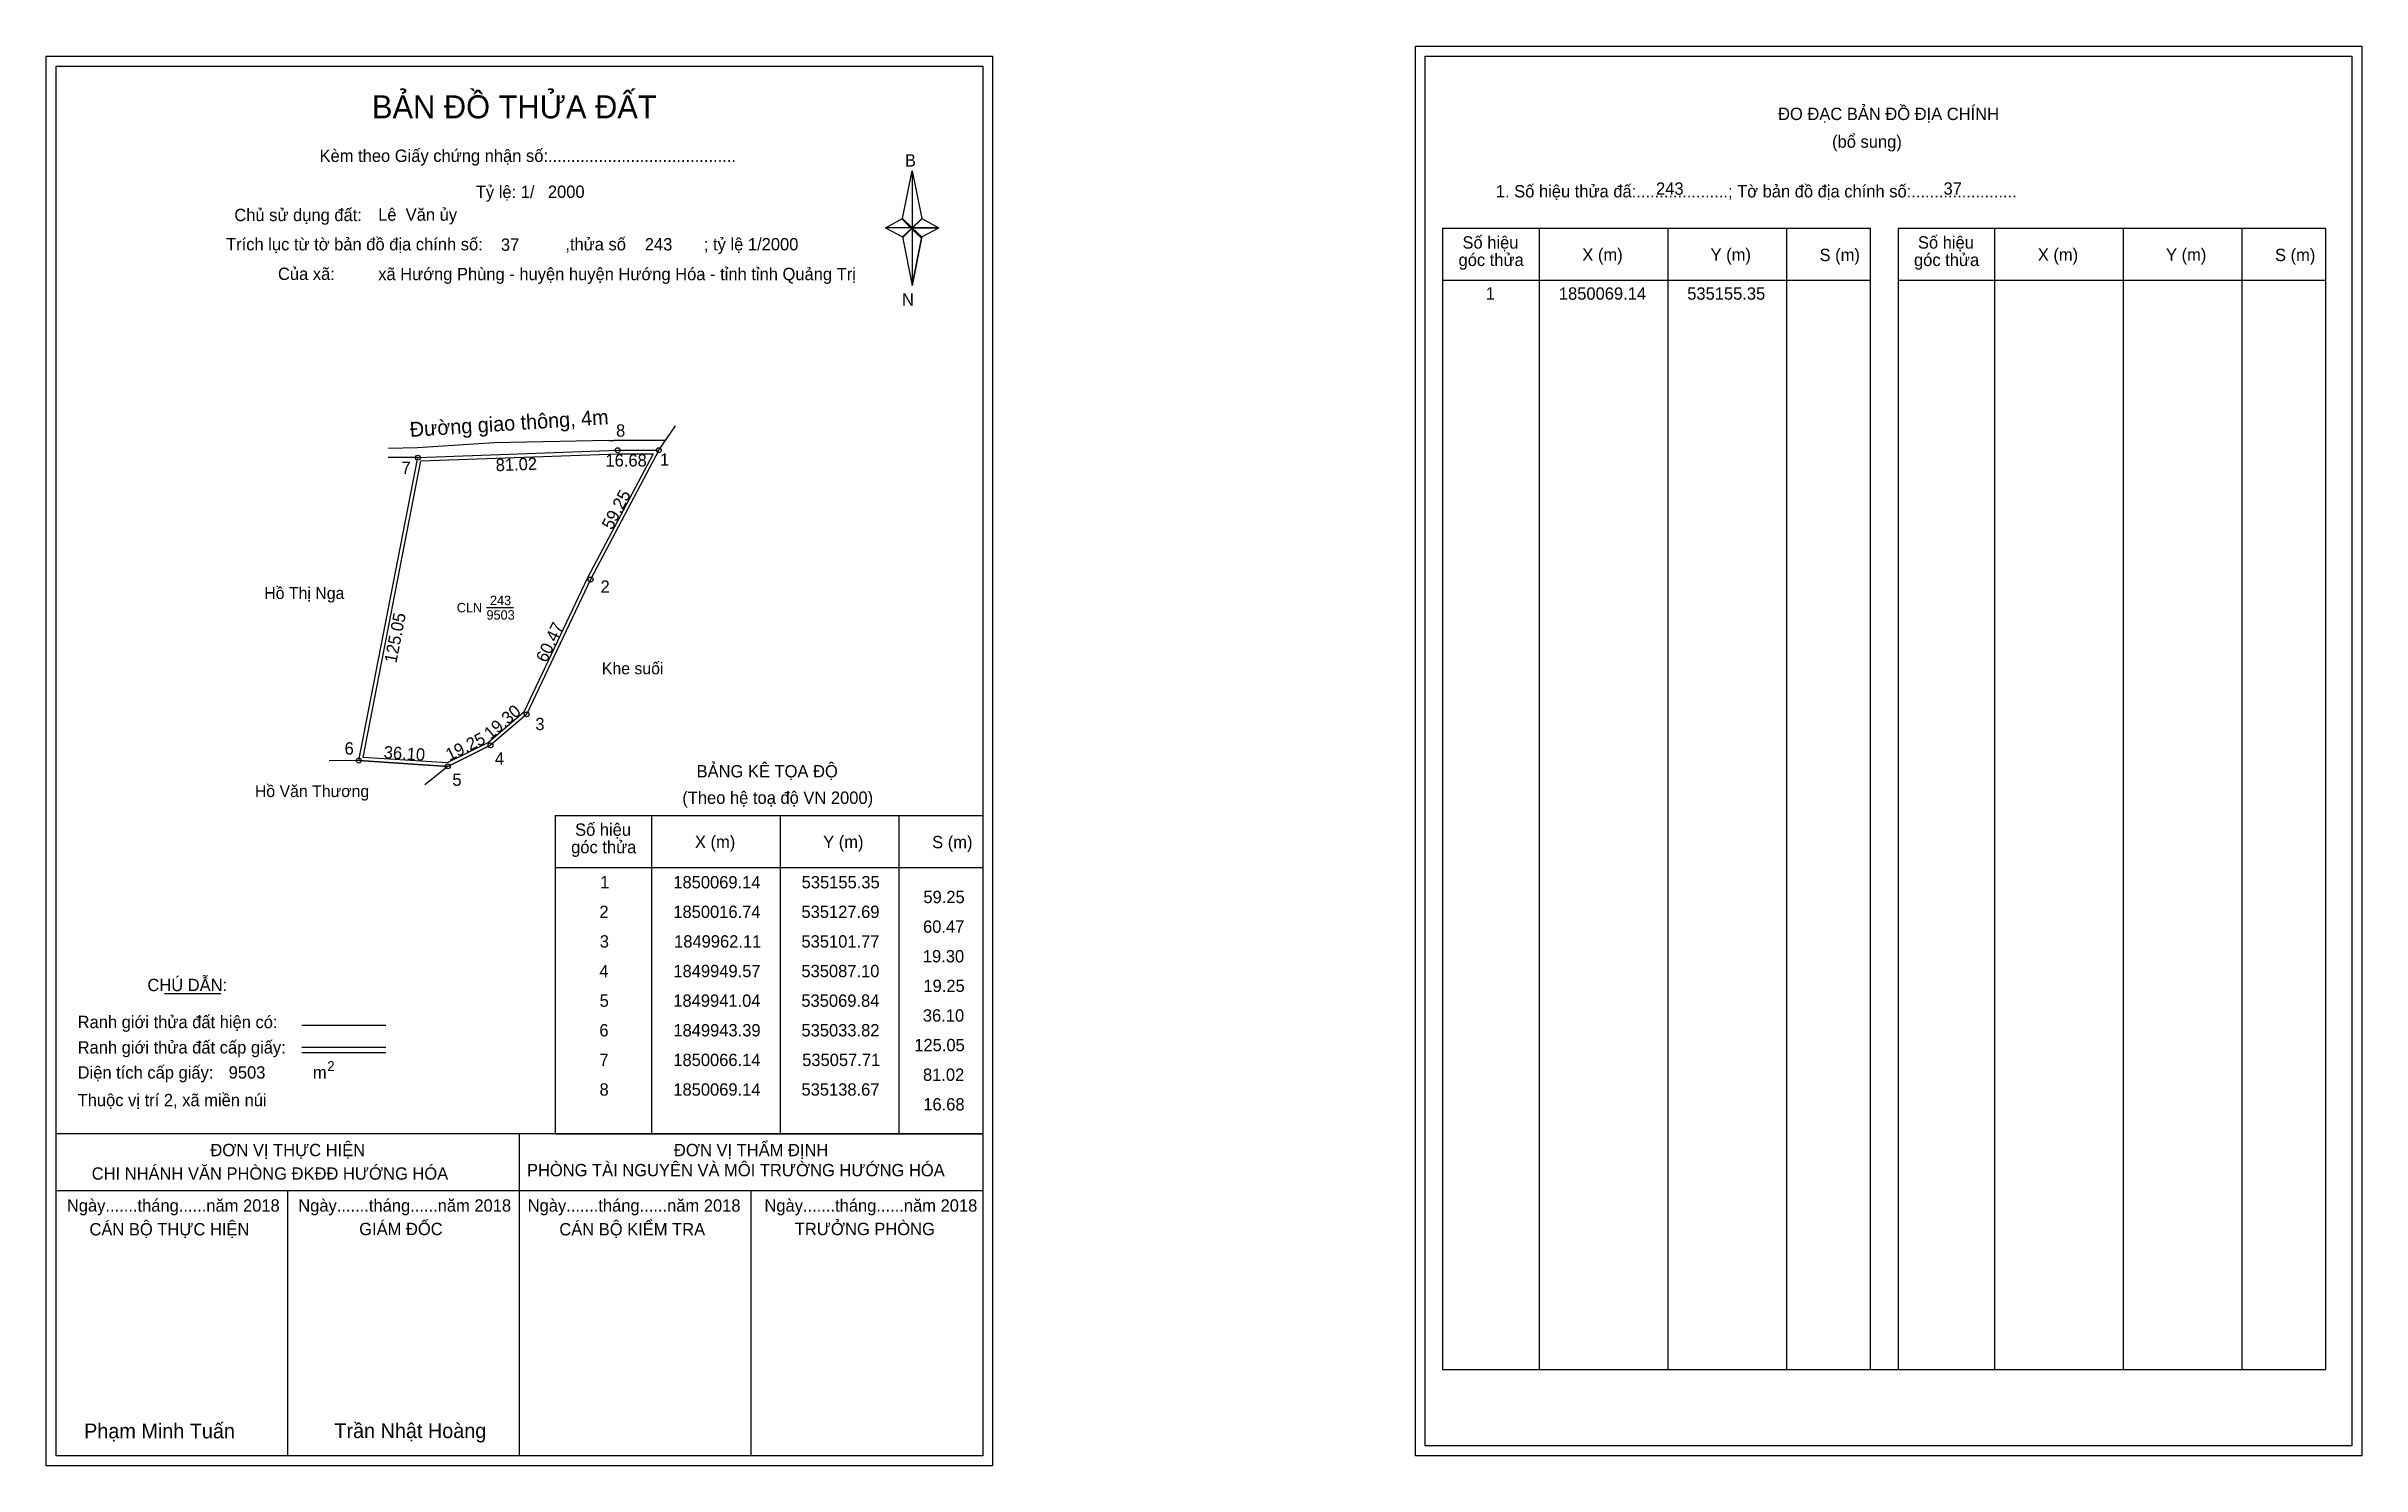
# Model space of a CAD drawing. Extents: x 534907 to 535845, y 1849658 to 1850233.
import ezdxf

# ---------------------------------------------------------------- set-up
doc = ezdxf.new("R2010")
doc.units = 0
for name, color, linetype in [('Level 1', 7, 'Continuous'), ('Level 10', 7, 'Continuous'), ('Level 11', 7, 'Continuous'), ('Level 13', 7, 'Continuous'), ('Level 27', 7, 'Continuous'), ('Level 3', 7, 'Continuous'), ('Level 36', 7, 'Continuous'), ('Level 49', 7, 'Continuous'), ('Level 5', 7, 'Continuous'), ('Level 53', 7, 'Continuous'), ('Level 55', 7, 'Continuous'), ('Level 6', 7, 'Continuous'), ('Level 60', 7, 'Continuous'), ('Level 63', 7, 'Continuous'), ('Level 9', 7, 'Continuous')]:
    doc.layers.add(name, color=color, linetype=linetype)

msp = doc.modelspace()

# ---------------------------------------------------------------- linework, layer by layer
at = {"layer": 'Level 1'}
for p, q in [((534911.18, 1850224.82), (534911.18, 1850224.82)), ((535465.82, 1850228.82), (535465.82, 1850228.82)), ((535254.02, 1850163.05), (535257.96, 1850182.33)), ((535257.96, 1850182.33), (535257.96, 1850159.28)), ((535257.96, 1850182.33), (535261.89, 1850163.05)), ((535247.13, 1850159.28), (535254.02, 1850163.05)), ((535254.02, 1850163.05), (535257.96, 1850159.28)), ((535257.66, 1850158.85), (535254.02, 1850162.61)), ((535257.96, 1850159.28), (535254.02, 1850155.6)), ((535257.66, 1850158.85), (535254.02, 1850155.16)), ((535254.02, 1850155.16), (535257.66, 1850158.85)), ((535254.02, 1850155.6), (535257.96, 1850135.88)), ((535261.6, 1850162.61), (535257.66, 1850158.85)), ((535257.66, 1850158.85), (535261.6, 1850162.61)), ((535261.6, 1850155.16), (535257.66, 1850158.85)), ((535261.89, 1850163.05), (535257.96, 1850159.28)), ((535257.96, 1850159.28), (535257.96, 1850135.88)), ((535257.96, 1850159.28), (535268.78, 1850159.28)), ((535257.96, 1850159.28), (535261.89, 1850155.6)), ((535261.89, 1850155.6), (535257.96, 1850135.88)), ((535261.89, 1850155.6), (535268.78, 1850159.28)), ((535472.89, 1850159.11), (535646.09, 1850159.11)), ((535512.07, 1849696.58), (535512.07, 1850159.11)), ((535564.21, 1849696.58), (535564.21, 1850159.11)), ((535612.16, 1850159.11), (535612.16, 1849696.58)), ((535646.09, 1850159.11), (535646.09, 1849696.58)), ((535657.4, 1850159.11), (535830.61, 1850159.11)), ((535696.58, 1849696.58), (535696.58, 1850159.11)), ((535748.73, 1849696.58), (535748.73, 1850159.11)), ((535796.67, 1850159.11), (535796.67, 1849696.58)), ((535830.61, 1850159.11), (535830.61, 1849696.58)), ((535472.89, 1850138.05), (535646.09, 1850138.05)), ((535657.4, 1850138.05), (535830.61, 1850138.05)), ((535113.37, 1849921.16), (535286.57, 1849921.16)), ((535152.55, 1849792.11), (535152.55, 1849921.16)), ((535204.69, 1849792.11), (535204.69, 1849921.16)), ((535252.63, 1849921.16), (535252.63, 1849792.11)), ((535113.37, 1849900.11), (535286.57, 1849900.11)), ((534955.01, 1849848.95), (534977.82, 1849848.95)), ((535010.74, 1849836.14), (535044.77, 1849836.14)), ((535010.74, 1849827.24), (535044.77, 1849827.24)), ((535010.74, 1849825.05), (535044.77, 1849825.05)), ((535124.83, 1849792.11), (534911.17, 1849792.11)), ((535286.57, 1849792.11), (535076.89, 1849792.11)), ((535098.87, 1849661.67), (535098.87, 1849792.11)), ((535113.37, 1849792.11), (535286.57, 1849792.11)), ((535286.57, 1849769.01), (534911.17, 1849769.01)), ((535005.02, 1849661.67), (535005.02, 1849769.01)), ((535192.72, 1849661.67), (535192.72, 1849769.01)), ((535472.89, 1849696.58), (535830.61, 1849696.58)), ((535286.57, 1849661.67), (535286.57, 1849661.67)), ((535841.22, 1849665.67), (535841.22, 1849665.67))]:
    msp.add_line(p, q, dxfattribs=at)
for points in [[(535254.02, 1850163.05), (535257.96, 1850182.33), (535257.96, 1850159.28)], [(535247.13, 1850159.28), (535254.02, 1850155.6), (535257.96, 1850159.28)], [(535257.96, 1850159.28), (535261.89, 1850163.05), (535268.78, 1850159.28)], [(535257.96, 1850159.28), (535257.96, 1850135.88), (535261.89, 1850155.6)]]:
    msp.add_lwpolyline(points, close=True, dxfattribs=at)
at = {"layer": 'Level 10'}
for p, q in [((535069.84, 1849941.04), (535087.1, 1849949.57)), ((535033.82, 1849943.39), (535069.84, 1849941.04))]:
    msp.add_line(p, q, dxfattribs=at)
for points in [[(535155.35, 1850069.14), (535127.69, 1850016.74), (535101.77, 1849962.11), (535087.1, 1849949.57), (535069.84, 1849941.04), (535033.82, 1849943.39), (535057.71, 1850066.14), (535138.67, 1850069.14)], [(535153.03, 1850067.74), (535126.44, 1850017.37), (535100.63, 1849962.98), (535086.32, 1849950.75), (535069.56, 1849942.46), (535035.5, 1849944.68), (535058.87, 1850064.78), (535138.7, 1850067.74)]]:
    msp.add_lwpolyline(points, close=True, dxfattribs=at)
at = {"layer": 'Level 11'}
for centre in [(535057.71, 1850066.14), (535138.67, 1850069.14), (535155.35, 1850069.14), (535155.35, 1850069.14), (535127.69, 1850016.74), (535101.77, 1849962.11), (535087.1, 1849949.57), (535033.82, 1849943.39), (535069.84, 1849941.04)]:
    msp.add_circle(centre, 1, dxfattribs=at)
at = {"layer": 'Level 27'}
for p, q in [((535155.35, 1850069.14), (535162.06, 1850079.09)), ((535057.71, 1850066.14), (535045.71, 1850066.14)), ((535033.82, 1849943.39), (535021.82, 1849943.29)), ((535069.84, 1849941.04), (535060.49, 1849933.52))]:
    msp.add_line(p, q, dxfattribs=at)
at = {"layer": 'Level 3'}
for p, q in [((535472.89, 1850159.11), (535472.89, 1849696.58)), ((535657.4, 1850159.11), (535657.4, 1849696.58)), ((535113.37, 1849921.16), (535113.37, 1849792.11))]:
    msp.add_line(p, q, dxfattribs=at)
at = {"layer": 'Level 5'}
msp.add_line((535135.1, 1850073.07), (535137.1, 1850073.09), dxfattribs=at)
at = {"layer": 'Level 6'}
for p, q in [((535088.57, 1850072.14), (535057.59, 1850070.14)), ((535135.1, 1850073.07), (535088.57, 1850072.14)), ((535158.05, 1850073.14), (535137.1, 1850073.09)), ((535057.59, 1850070.14), (535045.78, 1850069.88))]:
    msp.add_line(p, q, dxfattribs=at)
at = {"layer": 'Level 63'}
for points in [[(535461.83, 1850232.82), (535845.23, 1850232.82), (535845.23, 1849661.67), (535461.83, 1849661.67)], [(534907.17, 1850228.82), (535290.57, 1850228.82), (535290.57, 1849657.67), (534907.17, 1849657.67)], [(534911.17, 1850224.82), (535286.57, 1850224.82), (535286.57, 1849661.67), (534911.17, 1849661.67)], [(535465.83, 1850228.82), (535841.23, 1850228.82), (535841.23, 1849665.67), (535465.83, 1849665.67)]]:
    msp.add_lwpolyline(points, close=True, dxfattribs=at)
at = {"layer": 'Level 9'}
msp.add_line((535085.5, 1850005.35), (535096.4, 1850005.35), dxfattribs=at)

# ---------------------------------------------------------------- texts
at = {"layer": 'Level 1'}
for s, height, p in [('BẢN ĐỒ THỬA ĐẤT', 9.3313, (535039.11, 1850203.63)), ('ĐO ĐẠC BẢN ĐỒ ĐỊA CHÍNH', 5, (535608.78, 1850202.94)), ('(bổ sung)', 5, (535630.66, 1850191.7)), ('Kèm theo Giấy chứng nhận số:.........................................', 5, (535017.87, 1850185.97)), ('B', 5, (535255.04, 1850184.09)), ('1. Số hiệu thửa đấ:....................; Tờ bản đồ địa chính số:.......................', 5, (535494.44, 1850171.58)), ('Chủ sử dụng đất:', 5, (534983.35, 1850161.98)), ('Trích lục từ tờ bản đồ địa chính số:                  ,thửa số                 ; tỷ lệ 1/2000', 5, (534980.01, 1850150.12)), ('Số hiệu', 5, (535480.92, 1850150.84)), ('Số hiệu', 5, (535665.44, 1850150.84)), ('góc thửa', 5, (535479.33, 1850143.78)), ('X (m)', 5, (535529.48, 1850145.89)), ('Y (m)', 5, (535581.44, 1850145.89)), ('S (m)', 5, (535625.59, 1850145.79)), ('góc thửa', 5, (535663.85, 1850143.78)), ('X (m)', 5, (535714, 1850145.89)), ('Y (m)', 5, (535765.95, 1850145.89)), ('S (m)', 5, (535810.11, 1850145.79)), ('Của xã:', 5, (535001.03, 1850138.12)), ('N', 5, (535253.84, 1850127.75)), ('BẢNG KÊ TỌA ĐỘ', 5, (535170.63, 1849936.57)), ('(Theo hệ toạ độ VN 2000)', 5, (535164.83, 1849925.85)), ('góc thửa', 5, (535119.81, 1849905.84)), ('Số hiệu', 5, (535121.4, 1849912.9)), ('X (m)', 5, (535169.96, 1849907.95)), ('Y (m)', 5, (535221.91, 1849907.95)), ('S (m)', 5, (535266.07, 1849907.85)), ('CHÚ DẪN:', 5, (534948.13, 1849849.96)), ('Ranh giới thửa đất hiện có:', 5, (534919.87, 1849834.96)), ('Ranh giới thửa đất cấp giấy:', 5, (534919.87, 1849824.68)), ('Diện tích cấp giấy:', 5, (534919.87, 1849814.52)), ('m', 5, (535015.18, 1849814.56)), ('2', 4, (535020.98, 1849817.58)), ('Thuộc vị trí 2, xã miền núi', 5, (534919.87, 1849803.32)), ('ĐƠN VỊ THỰC HIỆN', 5, (534973.64, 1849783.08)), ('ĐƠN VỊ THẨM ĐỊNH', 5, (535161.45, 1849783.08)), ('CHI NHÁNH VĂN PHÒNG ĐKĐĐ HƯỚNG HÓA', 5, (534925.56, 1849773.56)), ('PHÒNG TÀI NGUYÊN VÀ MÔI TRƯỜNG HƯỚNG HÓA', 5, (535101.9, 1849774.94)), ('Ngày.......tháng......năm 2018', 5, (534915.51, 1849760.61)), ('Ngày.......tháng......năm 2018', 5, (535009.25, 1849760.61)), ('Ngày.......tháng......năm 2018', 5, (535102.2, 1849760.61)), ('Ngày.......tháng......năm 2018', 5, (535198.12, 1849760.61)), ('CÁN BỘ THỰC HIỆN', 5, (534924.67, 1849750.98)), ('GIÁM ĐỐC', 5, (535033.94, 1849751.1)), ('CÁN BỘ KIỂM TRA', 5, (535115.02, 1849750.98)), ('TRƯỞNG PHÒNG', 5, (535210.4, 1849751.1)), ('Phạm Minh Tuấn', 6, (534922.49, 1849668.75)), ('Trần Nhật Hoàng', 6, (535023.88, 1849668.85))]:
    msp.add_text(s, height=height, dxfattribs=at).set_placement(p)
at = {"layer": 'Level 11'}
msp.add_text('Tỷ lệ: 1/', height=5, dxfattribs=at).set_placement((535081.19, 1850171.34))
at = {"layer": 'Level 13'}
for s, p in [('CLN', (535073.48, 1850003.43)), ('243', (535086.93, 1850006.37)), ('9503', (535085.51, 1850000.48))]:
    msp.add_text(s, height=3.84, dxfattribs=at).set_placement(p)
at = {"layer": 'Level 36'}
msp.add_text('Khe suối', height=4.8, dxfattribs=at).set_placement((535132.25, 1849978.34))
at = {"layer": 'Level 49'}
for s, rotation, p in [('81.02', 2.12214, (535089.34, 1850060.62)), ('59.25', 62.1721, (535136.34, 1850036.55)), ('125.05', 78.98659, (535048.97, 1849982.65)), ('60.47', 64.61732, (535109.79, 1849982.75)), ('19.30', 40.52401, (535087.18, 1849951.74)), ('36.10', 356.26723, (535043.77, 1849944.34)), ('19.25', 26.29887, (535070.53, 1849943.17))]:
    msp.add_text(s, height=5, rotation=rotation, dxfattribs=at).set_placement(p)
msp.add_text('16.68', height=5, dxfattribs=at).set_placement((535133.71, 1850062.54))
at = {"layer": 'Level 5'}
msp.add_text('Đường giao thông, 4m', height=6, rotation=3.69376, dxfattribs=at).set_placement((535054.62, 1850074.51))
at = {"layer": 'Level 53'}
for s, p in [('1', (535490.33, 1850130.13)), ('1850069.14', (535519.97, 1850130.13)), ('535155.35', (535571.97, 1850130.13)), ('1', (535131.56, 1849891.61)), ('1850069.14', (535161.2, 1849891.61)), ('535155.35', (535213.2, 1849891.61)), ('2', (535131.26, 1849879.61)), ('1850016.74', (535161.2, 1849879.61)), ('535127.69', (535213.11, 1849879.61)), ('59.25', (535262.52, 1849885.61)), ('60.47', (535262.37, 1849873.61)), ('3', (535131.42, 1849867.61)), ('1849962.11', (535161.52, 1849867.61)), ('535101.77', (535213.12, 1849867.61)), ('19.30', (535262.3, 1849861.61)), ('4', (535131.24, 1849855.61)), ('1849949.57', (535161.23, 1849855.61)), ('535087.10', (535213.09, 1849855.61)), ('5', (535131.35, 1849843.61)), ('1849941.04', (535161.2, 1849843.61)), ('535069.84', (535213.08, 1849843.61)), ('19.25', (535262.52, 1849849.61)), ('6', (535131.25, 1849831.61)), ('1849943.39', (535161.23, 1849831.61)), ('535033.82', (535213.11, 1849831.61)), ('36.10', (535262.3, 1849837.61)), ('125.05', (535258.83, 1849825.61)), ('7', (535131.27, 1849819.61)), ('1850066.14', (535161.2, 1849819.61)), ('535057.71', (535213.41, 1849819.61)), ('81.02', (535262.34, 1849813.61)), ('8', (535131.32, 1849807.61)), ('1850069.14', (535161.2, 1849807.61)), ('535138.67', (535213.12, 1849807.61)), ('16.68', (535262.46, 1849801.61))]:
    msp.add_text(s, height=5, dxfattribs=at).set_placement(p)
at = {"layer": 'Level 55'}
for s, height, p in [('7', 0.8, (535057.44, 1850066.14)), ('251', 0.22, (535057.49, 1850065.92)), ('0', 0.22, (535057.63, 1850065.92)), ('8', 0.8, (535138.41, 1850069.14)), ('0', 0.22, (535138.59, 1850068.92)), ('1', 0.8, (535155.13, 1850069.14)), ('0', 0.22, (535155.27, 1850068.92)), ('0', 0.22, (535155.27, 1850068.92)), ('0', 0.22, (535155.27, 1850068.92)), ('2', 0.8, (535127.42, 1850016.74)), ('0', 0.22, (535127.61, 1850016.52)), ('0', 0.22, (535127.61, 1850016.52)), ('3', 0.8, (535101.52, 1849962.11)), ('0', 0.22, (535101.69, 1849961.89)), ('0', 0.22, (535101.69, 1849961.89)), ('4', 0.8, (535086.82, 1849949.57)), ('0', 0.22, (535087.02, 1849949.35)), ('0', 0.22, (535087.02, 1849949.35)), ('6', 0.8, (535033.55, 1849943.39)), ('253', 0.22, (535033.59, 1849943.17)), ('253', 0.22, (535033.59, 1849943.17)), ('251', 0.22, (535033.6, 1849943.17)), ('253', 0.22, (535069.61, 1849940.82)), ('253', 0.22, (535069.61, 1849940.82)), ('5', 0.8, (535069.58, 1849941.04)), ('0', 0.22, (535069.76, 1849940.82)), ('0', 0.22, (535069.76, 1849940.82))]:
    msp.add_text(s, height=height, dxfattribs=at).set_placement(p)
at = {"layer": 'Level 6'}
for s, p in [('2000', (535110.38, 1850171.38)), ('243', (535559.34, 1850172.66)), ('37', (535675.83, 1850172.7)), ('Lê  Văn ủy', (535041.62, 1850162.12)), ('37', (535091.35, 1850149.94)), ('243', (535149.64, 1850150.1)), ('xã Hướng Phùng - huyện huyện Hướng Hóa - tỉnh tỉnh Quảng Trị', (535041.65, 1850138.04)), ('9503', (534981.06, 1849814.53))]:
    msp.add_text(s, height=5, dxfattribs=at).set_placement(p)
at = {"layer": 'Level 60'}
for s, p in [('Hồ Thị Nga', (534995.47, 1850008.86)), ('Hồ Văn Thương', (534991.67, 1849928.61))]:
    msp.add_text(s, height=4.8, dxfattribs=at).set_placement(p)
at = {"layer": 'Level 9'}
for s, p in [('8', (535138, 1850074.64)), ('7', (535051.09, 1850059.57)), ('1', (535155.81, 1850062.91)), ('2', (535131.72, 1850011.37)), ('3', (535105.31, 1849955.72)), ('6', (535028.02, 1849945.81)), ('4', (535088.9, 1849941.73)), ('5', (535071.68, 1849933.14))]:
    msp.add_text(s, height=5, dxfattribs=at).set_placement(p)

doc.saveas('drawing.dxf')
